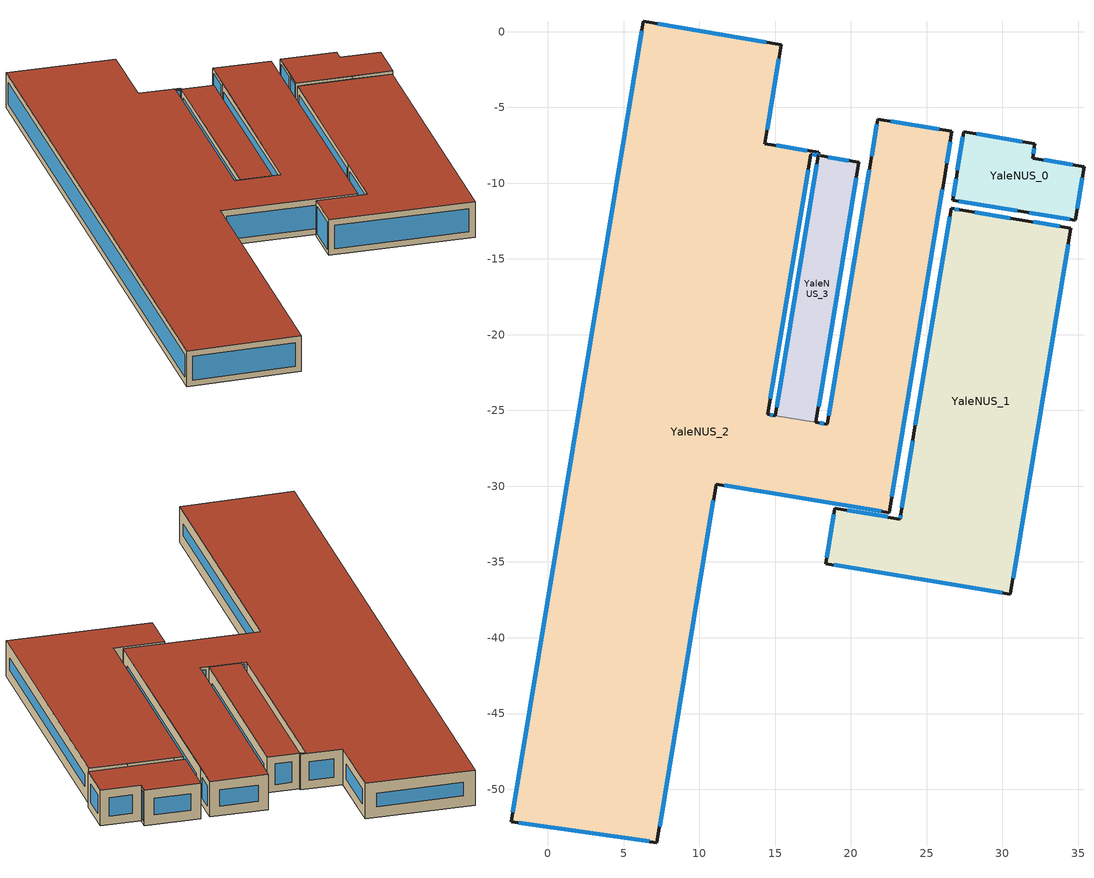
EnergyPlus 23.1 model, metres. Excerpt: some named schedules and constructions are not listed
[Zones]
YaleNUS_0
 floor outside (90.1-2019 Nonresidential CZ 0 Exterior Floor (Mass)): 26.71,-11.11 27.45,-6.61 32.15,-7.39 31.99,-8.34 35.39,-8.9 34.8,-12.45 z3.56
 wall outside (90.1-2019 Nonresidential CZ 0 Exterior Wall (Mass)): 31.4,-11.89 34.8,-12.45 35.39,-8.9 31.99,-8.34 32.15,-7.39 27.45,-6.61 26.98,-9.47 26.71,-11.11 31.4,-11.89 z3.56:6.76
 window (90.1-2019 Nonresidential CZ 0 Glazing (Operable)): 31.77,-11.95 34.43,-12.39 z3.94:6.39; 34.93,-11.69 35.26,-9.66 z4.33:6; 34.65,-8.78 32.73,-8.46 z4.31:6.01; 32.04,-8.04 32.1,-7.69 z3.87:6.46; 31.31,-7.25 28.29,-6.75 z4.41:5.91; 27.4,-6.95 27.04,-9.14 z3.91:6.42; 26.94,-9.71 26.75,-10.87 z3.81:6.52; 27.13,-11.18 30.98,-11.82 z3.99:6.33
 roof outside (90.1-2019 Nonresidential CZ 0 Exterior Roof (Mass)): 34.8,-12.45 35.39,-8.9 31.99,-8.34 32.15,-7.39 27.45,-6.61 26.71,-11.11 z6.76
YaleNUS_1
 floor outside (90.1-2019 Nonresidential CZ 0 Exterior Floor (Mass)): 34.51,-12.97 30.53,-37.12 18.33,-35.11 18.94,-31.46 23.24,-32.16 26.62,-11.67 z3.56
 wall outside (90.1-2019 Nonresidential CZ 0 Exterior Wall (Mass)): 34.51,-12.97 31.31,-12.44 27.38,-11.79 26.62,-11.67 24.16,-26.54 23.29,-31.87 23.24,-32.16 18.94,-31.46 18.33,-35.11 30.53,-37.12 34.51,-12.97 z3.56:6.76
 window (90.1-2019 Nonresidential CZ 0 Glazing (Operable)): 33.79,-12.85 32.03,-12.56 z4.29:6.03; 30.53,-12.31 28.17,-11.92 z4.36:5.96; 27.14,-11.75 26.86,-11.71 z3.81:6.51; 26.53,-12.22 24.26,-25.99 z4.13:6.2; 24.09,-26.98 23.36,-31.43 z4.01:6.31; 23.28,-31.92 23.25,-32.11 z3.62:6.7; 22.42,-32.03 19.75,-31.59 z4.39:5.93; 18.87,-31.84 18.4,-34.73 z3.95:6.37; 18.87,-35.2 29.99,-37.03 z4.11:6.21; 30.7,-36.06 34.34,-14.03 z4.64:5.69
 roof outside (90.1-2019 Nonresidential CZ 0 Exterior Roof (Mass)): 34.51,-12.97 26.62,-11.67 23.24,-32.16 18.94,-31.46 18.33,-35.11 30.53,-37.12 z6.76
YaleNUS_2
 floor outside (90.1-2019 Nonresidential CZ 0 Exterior Floor (Mass)): 6.29,0.68 15.4,-0.88 14.33,-7.39 17.88,-7.97 17.85,-8.17 17.36,-8.09 14.52,-25.25 18.46,-25.9 21.78,-5.78 26.67,-6.59 22.52,-31.74 11.11,-29.86 7.2,-53.52 -2.43,-52.14 z3.56
 wall outside (90.1-2019 Nonresidential CZ 0 Exterior Wall (Mass)): 15.02,-25.34 14.52,-25.25 17.36,-8.09 17.85,-8.17 17.88,-7.97 14.33,-7.39 15.4,-0.88 6.29,0.68 -2.43,-52.14 7.2,-53.52 11.11,-29.86 22.52,-31.74 26.22,-9.35 26.67,-6.59 21.78,-5.78 21.32,-8.54 18.46,-25.9 17.69,-25.78 z3.56:6.76
 wall to YaleNUS_3 (Interior Partition (Mass)): 17.69,-25.78 15.02,-25.34 z3.56:6.76
 window (90.1-2019 Nonresidential CZ 0 Glazing (Operable)): 14.43,-0.71 7.26,0.51 z4.55:5.77; 14.48,-6.47 15.25,-1.79 z4.49:5.83; 17.13,-7.85 15.08,-7.51 z4.33:6; 17.86,-8.1 17.87,-8.04 z3.63:6.69; 17.45,-8.1 17.76,-8.16 z3.65:6.67; 14.7,-24.22 17.18,-9.13 z4.62:5.71; 18.21,-25.86 17.94,-25.82 z3.81:6.51; 14.85,-25.31 14.69,-25.28 z3.73:6.59; 21.23,-9.11 18.55,-25.34 z4.14:6.19; 21.72,-6.11 21.38,-8.21 z3.9:6.42; 25.82,-6.45 22.63,-5.92 z4.43:5.9; 26.33,-8.68 26.57,-7.25 z4.24:6.09; 22.7,-30.69 26.04,-10.4 / 7.38,-52.46 10.93,-30.92 z4.63:5.69; 11.64,-29.95 21.99,-31.66 z4.1:6.22; -1.91,-52.21 6.69,-53.44 z4.09:6.24; 6.18,0.07 -2.33,-51.53 z4.18:6.14
 roof outside (90.1-2019 Nonresidential CZ 0 Exterior Roof (Mass)): -2.43,-52.14 7.2,-53.52 11.11,-29.86 22.52,-31.74 26.67,-6.59 21.78,-5.78 18.46,-25.9 14.52,-25.25 17.36,-8.09 17.85,-8.17 17.88,-7.97 14.33,-7.39 15.4,-0.88 6.29,0.68 z6.76
YaleNUS_3
 floor outside (90.1-2019 Nonresidential CZ 0 Exterior Floor (Mass)): 20.53,-8.61 17.69,-25.78 15.02,-25.34 17.85,-8.17 z3.56
 wall outside (90.1-2019 Nonresidential CZ 0 Exterior Wall (Mass)): 17.69,-25.78 20.53,-8.61 17.85,-8.17 15.02,-25.34 z3.56:6.76
 window (90.1-2019 Nonresidential CZ 0 Glazing (Operable)): 17.87,-24.74 20.35,-9.65 z4.62:5.71; 19.87,-8.5 18.5,-8.28 z4.22:6.1; 17.76,-8.74 15.11,-24.77 z4.13:6.19
 roof outside (90.1-2019 Nonresidential CZ 0 Exterior Roof (Mass)): 17.69,-25.78 20.53,-8.61 17.85,-8.17 15.02,-25.34 z6.76
[Schedule:Week:Daily]
CoolAvail_YaleNUS_0_4: ed484577-60ba-46b2-a64a-4a21ee85d49e, 564b620f-3d0b-4041-8173-3d70fd7768a8, dc451d28-6106-420c-834f-7499ca3c9e14, f75a169c-980d-4df7-b97e-f98d9ad47b1d, 73716d5d-31ee-4203-82f3-5ec9d636432a, 5a8d40c1-0fcd-4672-a131-93312a5af16a, 564b620f-3d0b-4041-8173-3d70fd7768a8, ed484577-60ba-46b2-a64a-4a21ee85d49e, ed484577-60ba-46b2-a64a-4a21ee85d49e, ed484577-60ba-46b2-a64a-4a21ee85d49e, ed484577-60ba-46b2-a64a-4a21ee85d49e, ed484577-60ba-46b2-a64a-4a21ee85d49e
CoolAvail_YaleNUS_0_5: 3ef0584d-6226-4559-a413-74942ec30ad4, c75565af-9748-4d71-9964-484d9ad207fe, e542952f-8947-4bd7-a00a-855c2aab377d, 78aca04a-2436-4487-b156-3240b72c8027, 3b93f2df-e590-4764-8495-298ce8e5f3e7, 249c3fde-c9a8-4641-835b-bb4bf8cca2d6, d92f9f53-ffb7-4f09-a601-0700bccbb405, 3ef0584d-6226-4559-a413-74942ec30ad4, 3ef0584d-6226-4559-a413-74942ec30ad4, 3ef0584d-6226-4559-a413-74942ec30ad4, 3ef0584d-6226-4559-a413-74942ec30ad4, 3ef0584d-6226-4559-a413-74942ec30ad4
CoolAvail_YaleNUS_0_6: 4eebdfa2-e00a-4c39-adf8-21af30ab000f, dd038d13-3496-48d0-98cf-826b3bca5217, d94435da-0a3e-4398-9ecd-ac4078a3ce31, d52f8613-97b8-4782-a0a6-c7ec01c6ece0, 53cf8608-0aa0-4cff-a426-7e1b71cd727a, 762d495c-1a46-4493-a79e-93eb3f12237e, 24d6807f-c96c-41ab-b877-d652305d8850, 4eebdfa2-e00a-4c39-adf8-21af30ab000f, 4eebdfa2-e00a-4c39-adf8-21af30ab000f, 4eebdfa2-e00a-4c39-adf8-21af30ab000f, 4eebdfa2-e00a-4c39-adf8-21af30ab000f, 4eebdfa2-e00a-4c39-adf8-21af30ab000f
CoolAvail_YaleNUS_0_7: d62aed8f-d53f-4f59-82a0-49e91c54639b, 2d01874c-3528-42f9-9853-ee36194f7e90, ae9789bf-6eb3-4028-931b-eb7560d6c7f6, 733bd070-5fb2-469b-86b9-48a5df4940e2, e87412e0-2fa0-4dc2-bb88-b0fb241475a6, 3821be87-efcc-4da9-900e-44832497d277, a98410d2-08b7-4bc4-8203-199328b5635a, d62aed8f-d53f-4f59-82a0-49e91c54639b, d62aed8f-d53f-4f59-82a0-49e91c54639b, d62aed8f-d53f-4f59-82a0-49e91c54639b, d62aed8f-d53f-4f59-82a0-49e91c54639b, d62aed8f-d53f-4f59-82a0-49e91c54639b
CoolAvail_YaleNUS_0_8: 90de3f1f-0860-4711-9521-af81f8322a08, 59b6d829-686b-4952-a671-10843ba8d85a, 92cbba76-664f-4ea2-bf3b-321c3d46beff, 4067882c-1fb7-43e7-9f81-71172e07334c, 684432e2-759a-4fc9-b1c4-1ff0424e06f4, 9c52bfd1-953a-455f-9712-5b4649542e51, a211d4e4-afda-4381-be15-d2d58f4c3abe, 90de3f1f-0860-4711-9521-af81f8322a08, 90de3f1f-0860-4711-9521-af81f8322a08, 90de3f1f-0860-4711-9521-af81f8322a08, 90de3f1f-0860-4711-9521-af81f8322a08, 90de3f1f-0860-4711-9521-af81f8322a08
CoolAvail_YaleNUS_0_9: d9bd5ec5-4086-471c-9ab8-e36dbfa69553, 3d421f97-5f1e-4dec-9b09-00a56c836151, a211d4e4-afda-4381-be15-d2d58f4c3abe, 428e9157-a411-4b3c-8ec9-a5e8f93997a4, 32239071-a7f5-40e3-be48-2bef75f8040e, 1716099c-1249-49c0-a36a-19250af2f600, c3aa5b14-67dc-4cc8-9c15-438d4a7cec77, d9bd5ec5-4086-471c-9ab8-e36dbfa69553, d9bd5ec5-4086-471c-9ab8-e36dbfa69553, d9bd5ec5-4086-471c-9ab8-e36dbfa69553, d9bd5ec5-4086-471c-9ab8-e36dbfa69553, d9bd5ec5-4086-471c-9ab8-e36dbfa69553
CoolAvail_YaleNUS_0_10: cae05f3e-e574-4095-93af-e30c71a91753, a211d4e4-afda-4381-be15-d2d58f4c3abe, 276f7895-e671-4d47-98ce-b68643a3e9ec, ce468163-5b43-46ad-8cb0-c41407cc9c4c, 9179ac08-37e5-4901-949a-e894ee773e42, 9f4ac2e7-7d77-4f56-b65d-aa83180a7ef8, 87236625-d628-4441-ad54-9e3a2e23b528, cae05f3e-e574-4095-93af-e30c71a91753, cae05f3e-e574-4095-93af-e30c71a91753, cae05f3e-e574-4095-93af-e30c71a91753, cae05f3e-e574-4095-93af-e30c71a91753, cae05f3e-e574-4095-93af-e30c71a91753
CoolAvail_YaleNUS_0_11: a211d4e4-afda-4381-be15-d2d58f4c3abe, 80175f32-0aba-47e6-9775-0325f929ec0f, 2a86ed30-35b9-4706-b354-5d63ef45fbc5, a569fa81-5364-4500-a3b7-5ef821f65feb, 9550e05f-17ab-4291-b90d-6d67e569a8ec, af4d5c00-cf92-4d34-939d-1100a66c84a2, b30bcb3b-72e2-43c6-b2dd-dabb1b6becb2, a211d4e4-afda-4381-be15-d2d58f4c3abe, a211d4e4-afda-4381-be15-d2d58f4c3abe, a211d4e4-afda-4381-be15-d2d58f4c3abe, a211d4e4-afda-4381-be15-d2d58f4c3abe, a211d4e4-afda-4381-be15-d2d58f4c3abe
CoolAvail_YaleNUS_0_12: 0be3f172-f66b-40c4-a2cf-43689677af29, 033891b6-a261-4653-ac37-09ffce4dec99, 6f6c2496-aa75-422e-b43b-2f0168f982f9, 4f6e1fc2-2eb0-45a8-9a52-be204826df8a, 34ab8f32-5c36-4d44-9b33-c79243850f1b, b5865dc6-56ee-49eb-9306-7f55832e0289, 5e921f7a-72c5-4a1f-ba92-7e397c34676a, 0be3f172-f66b-40c4-a2cf-43689677af29, 0be3f172-f66b-40c4-a2cf-43689677af29, 0be3f172-f66b-40c4-a2cf-43689677af29, 0be3f172-f66b-40c4-a2cf-43689677af29, 0be3f172-f66b-40c4-a2cf-43689677af29
CoolAvail_YaleNUS_0_13: 05e27f71-fc54-49de-bcfe-469bb215c397, e0f7368e-e973-4729-bc5d-67b95f0c68fb, 822d24b1-13c7-4ef1-9f03-0a90320b0e33, fdf7f4b3-a591-4021-8629-a0eb6e546c93, 56e1e92e-dda6-4aeb-b2c7-ab120a11a374, 0300e644-aeed-4b72-b3bd-6f8ac87fa006, 734594e7-1586-41b2-ac08-863607d5aa85, 05e27f71-fc54-49de-bcfe-469bb215c397, 05e27f71-fc54-49de-bcfe-469bb215c397, 05e27f71-fc54-49de-bcfe-469bb215c397, 05e27f71-fc54-49de-bcfe-469bb215c397, 05e27f71-fc54-49de-bcfe-469bb215c397
CoolAvail_YaleNUS_0_14: a9feaca4-285b-4b6d-9d85-33a008334473, d5852332-cce6-4419-adb2-1021054a5d57, 0431e5fa-43e5-449e-8bf9-8411685bc507, 3729e7ef-2db9-49c0-b0b6-3058843eca4e, de3b197c-d296-4a8d-ad7c-4f9c64303adb, 859b8936-150f-4ee0-a592-1f07bee94c1f, 836e0a9a-4ba4-45f0-968b-9097a3f621d7, a9feaca4-285b-4b6d-9d85-33a008334473, a9feaca4-285b-4b6d-9d85-33a008334473, a9feaca4-285b-4b6d-9d85-33a008334473, a9feaca4-285b-4b6d-9d85-33a008334473, a9feaca4-285b-4b6d-9d85-33a008334473
CoolAvail_YaleNUS_0_15: ed2222cb-73da-4880-9bea-837067e78a6a, 1dcde231-5db8-48bf-82a1-d9bc7f068648, 16a02426-1f98-41b4-b02a-13602b079ab4, 8f2ba240-2643-4f02-92e5-a88d492f1986, e3812611-face-4a29-a871-2e10ccaca919, 080a1933-b242-4d87-aefe-0e88316e0cb9, 2f3941ac-c309-4a89-8595-3af1aa1cdc81, ed2222cb-73da-4880-9bea-837067e78a6a, ed2222cb-73da-4880-9bea-837067e78a6a, ed2222cb-73da-4880-9bea-837067e78a6a, ed2222cb-73da-4880-9bea-837067e78a6a, ed2222cb-73da-4880-9bea-837067e78a6a
CoolAvail_YaleNUS_0_16: 3a6def76-8a66-45b0-8dce-7e56cce80d2a, d54cf6f5-9a9b-4130-8cc2-4bcc75a75a1f, 8ce46f76-1948-4d28-b110-98f885106756, 8d2f5cbd-96ce-4585-bc4e-e03f2db3e35d, 2d245cda-8eda-4191-8ab2-19380e217a8f, 2f44080a-80c0-4761-9eda-98d476cd33a2, e8651b1f-257a-4416-9f79-c797eeacee83, 3a6def76-8a66-45b0-8dce-7e56cce80d2a, 3a6def76-8a66-45b0-8dce-7e56cce80d2a, 3a6def76-8a66-45b0-8dce-7e56cce80d2a, 3a6def76-8a66-45b0-8dce-7e56cce80d2a, 3a6def76-8a66-45b0-8dce-7e56cce80d2a
CoolAvail_YaleNUS_0_17: 8ad41b29-c3f9-4341-8d61-3683f4d65db2, 8b7320c2-9940-4d44-8413-e62e81c84225, a1a47f84-d9ae-47c9-bb14-7fa89e1fc534, ef5aa3e8-1b51-44ca-9be3-820320aaf05e, bfa50979-d428-4c8c-9b6e-ba7763c2d33e, bae1be0b-7fce-45f8-9ef8-c53aa17aaad7, 5821d57e-0b1f-4cf2-b998-c5d0c8186833, 8ad41b29-c3f9-4341-8d61-3683f4d65db2, 8ad41b29-c3f9-4341-8d61-3683f4d65db2, 8ad41b29-c3f9-4341-8d61-3683f4d65db2, 8ad41b29-c3f9-4341-8d61-3683f4d65db2, 8ad41b29-c3f9-4341-8d61-3683f4d65db2
CoolAvail_YaleNUS_0_18: e6d25679-9522-40cb-854d-62088c3b3fb1, 6e122278-436a-4d4d-83de-5f7a8af53cdf, 5538091d-0838-40da-82de-ed6e97d1779b, e6d25679-9522-40cb-854d-62088c3b3fb1, c683ff35-b6fb-4bdb-8f73-150f3ce6e9ba, 3fd783b0-c06d-4f36-88e4-c71bd8e90a7f, 3b8a3a22-8771-44f0-b895-fb4ba6e98b98, e6d25679-9522-40cb-854d-62088c3b3fb1, e6d25679-9522-40cb-854d-62088c3b3fb1, e6d25679-9522-40cb-854d-62088c3b3fb1, e6d25679-9522-40cb-854d-62088c3b3fb1, e6d25679-9522-40cb-854d-62088c3b3fb1
CoolAvail_YaleNUS_0_19: afff5a7f-ae68-4a0a-ad67-b8b8f71cd07b, 331e2b34-e9cf-4e43-8109-21fd5a81e444, 7d09eac0-5c95-4d66-96ca-bf0c89eed2b2, b85feb2e-7041-427a-b53c-43604f25e6cc, ea575e0c-227e-48d0-8cd9-1739b37364b1, a4a48551-9479-47ba-be10-597ec0d1e72e, 7e910388-e5f8-4a31-80d5-640b07e362a9, afff5a7f-ae68-4a0a-ad67-b8b8f71cd07b, afff5a7f-ae68-4a0a-ad67-b8b8f71cd07b, afff5a7f-ae68-4a0a-ad67-b8b8f71cd07b, afff5a7f-ae68-4a0a-ad67-b8b8f71cd07b, afff5a7f-ae68-4a0a-ad67-b8b8f71cd07b
CoolAvail_YaleNUS_0_20: e6e52d02-e4cb-4aa4-bcf8-8e5ac6a3ecd0, 303d1bc3-1cfc-474e-b32d-e35e70d0d29d, afff5a7f-ae68-4a0a-ad67-b8b8f71cd07b, d622848b-29a9-49cf-85d3-0adec3220513, 48b436f7-d161-45c5-adfb-f3e7e081d6aa, 62297cd7-e1cc-44b0-813f-7533bc1d4b3c, 729846ed-db08-4ff4-b4d9-46baffffea01, e6e52d02-e4cb-4aa4-bcf8-8e5ac6a3ecd0, e6e52d02-e4cb-4aa4-bcf8-8e5ac6a3ecd0, e6e52d02-e4cb-4aa4-bcf8-8e5ac6a3ecd0, e6e52d02-e4cb-4aa4-bcf8-8e5ac6a3ecd0, e6e52d02-e4cb-4aa4-bcf8-8e5ac6a3ecd0
CoolAvail_YaleNUS_0_21: befbfd90-4ae4-406d-9346-c662134baaeb, c75565af-9748-4d71-9964-484d9ad207fe, c5a12b7c-a7fd-448d-98e9-0f4d9a07cda5, a4fbad96-0668-4129-b6aa-7850e55a8dbf, 26f63050-17fc-428d-9ddd-82c67e870d57, cb4a0de3-9563-42a7-aad6-cbcfd3190898, 9c5f0584-03bb-4480-9d1f-0cbab0e50e88, befbfd90-4ae4-406d-9346-c662134baaeb, befbfd90-4ae4-406d-9346-c662134baaeb, befbfd90-4ae4-406d-9346-c662134baaeb, befbfd90-4ae4-406d-9346-c662134baaeb, befbfd90-4ae4-406d-9346-c662134baaeb
CoolAvail_YaleNUS_0_22: e0fbf431-7a2f-455f-ac5f-7dbd88ab3d0e, fec6d896-79c8-46e8-86cd-2e2fa815bf0d, 3fc2f71b-8e6c-4841-917e-18b080458b75, 0469279c-dbce-4864-9b3a-00d087bf2fee, 21e3b904-642a-44e6-bdb5-cdd3876f1f3b, 0a822846-b3e7-4441-87cf-52edfd8fc42f, 63e4d3e3-b302-48ed-94ef-238f69a16cf3, e0fbf431-7a2f-455f-ac5f-7dbd88ab3d0e, e0fbf431-7a2f-455f-ac5f-7dbd88ab3d0e, e0fbf431-7a2f-455f-ac5f-7dbd88ab3d0e, e0fbf431-7a2f-455f-ac5f-7dbd88ab3d0e, e0fbf431-7a2f-455f-ac5f-7dbd88ab3d0e
CoolAvail_YaleNUS_0_23: 174926e5-5781-472a-94f0-2214492ff74b, 7a2eb418-1859-46d6-b116-7127b627d7c3, a502067f-d95b-47b9-96e0-1677df64ac0e, 7aaa1195-ee5b-4fb6-a46d-e13c8c776157, 6ed98658-3c15-414a-9750-0da962e308ac, d8025462-a376-47df-9b84-e93babbb2a5c, 28234872-262d-4ba1-a7f4-8a284404a870, 174926e5-5781-472a-94f0-2214492ff74b, 174926e5-5781-472a-94f0-2214492ff74b, 174926e5-5781-472a-94f0-2214492ff74b, 174926e5-5781-472a-94f0-2214492ff74b, 174926e5-5781-472a-94f0-2214492ff74b
CoolAvail_YaleNUS_0_24: c0de0f8d-2bc8-4b26-862e-4896eda1a2f4, 6b436f2c-669a-48d6-9e56-98554723787a, 58b49d33-2e01-4017-9f93-c9fbe7851988, 7e50cbc7-a180-4795-8ae3-7f304ace3e41, 967f69a6-1454-41ec-bb6d-d55f06559a99, a3969431-6901-4283-be30-4ed5a7429b52, 7e3915f7-e00d-411b-86d2-89a9ed1e86b1, c0de0f8d-2bc8-4b26-862e-4896eda1a2f4, c0de0f8d-2bc8-4b26-862e-4896eda1a2f4, c0de0f8d-2bc8-4b26-862e-4896eda1a2f4, c0de0f8d-2bc8-4b26-862e-4896eda1a2f4, c0de0f8d-2bc8-4b26-862e-4896eda1a2f4
CoolAvail_YaleNUS_0_25: 5c567bbb-a5db-4335-af3b-132f07079a6d, 6c202315-ad70-4756-804d-e59d73a78eb6, 59593189-7892-4f0c-bf94-e0ab22a5b90d, 1df1dbe4-7c06-4d7d-bf9f-138c9715a51c, f2c93cda-cad8-4240-83ff-ed9b5f6d009e, 2c53d83e-a775-4d98-8aad-67501123a19e, 31e9d12d-5c0b-4a7d-a2ce-f853a63fbfca, 5c567bbb-a5db-4335-af3b-132f07079a6d, 5c567bbb-a5db-4335-af3b-132f07079a6d, 5c567bbb-a5db-4335-af3b-132f07079a6d, 5c567bbb-a5db-4335-af3b-132f07079a6d, 5c567bbb-a5db-4335-af3b-132f07079a6d
CoolAvail_YaleNUS_0_26: 2950f3f7-cb61-465c-9615-ed559aefba1e, 5fde405d-3713-430a-a730-ca14c8b624e5, 33b81e40-f530-4a48-9ac6-852268289c8c, 63461daa-d171-4afc-b4e9-e492ffe5cfac, 56c50612-95ad-4e7f-9919-760e433b0a9e, 0a30da5f-03ce-426e-ad18-e2eac203dc10, 6da8de02-7ec6-4591-b795-1e6e3ed227c0, 2950f3f7-cb61-465c-9615-ed559aefba1e, 2950f3f7-cb61-465c-9615-ed559aefba1e, 2950f3f7-cb61-465c-9615-ed559aefba1e, 2950f3f7-cb61-465c-9615-ed559aefba1e, 2950f3f7-cb61-465c-9615-ed559aefba1e
CoolAvail_YaleNUS_0_27: 28d8cc9b-8dd2-40ed-83b2-29fb996036be, eac1f985-33a3-43e4-8527-b09f1a9fcc77, 231e4cd7-2622-4774-9c3a-e6bd1b116c0c, eefc79b3-31a0-44a2-85f0-25227da01e73, 5ec062bc-b938-45fa-a270-a5dc545d0d12, 89eacfb4-de96-460f-b0b1-f865322542eb, 28ede133-6ffb-4c9f-900f-018021b3b09a, 28d8cc9b-8dd2-40ed-83b2-29fb996036be, 28d8cc9b-8dd2-40ed-83b2-29fb996036be, 28d8cc9b-8dd2-40ed-83b2-29fb996036be, 28d8cc9b-8dd2-40ed-83b2-29fb996036be, 28d8cc9b-8dd2-40ed-83b2-29fb996036be
CoolAvail_YaleNUS_0_28: 7612e0df-b901-4fef-bfca-d2e72203c9d0, e98e13f8-0c60-46dd-a309-6f61e96f992d, 8832c46e-e9b6-4c80-8125-03cb40ebd0ac, 88655724-935c-4d61-867f-1929d9dcacbc, ef5aa3e8-1b51-44ca-9be3-820320aaf05e, e4387e16-5bc4-4784-ba6a-92ea42a7b6fe, befbfd90-4ae4-406d-9346-c662134baaeb, 7612e0df-b901-4fef-bfca-d2e72203c9d0, 7612e0df-b901-4fef-bfca-d2e72203c9d0, 7612e0df-b901-4fef-bfca-d2e72203c9d0, 7612e0df-b901-4fef-bfca-d2e72203c9d0, 7612e0df-b901-4fef-bfca-d2e72203c9d0
CoolAvail_YaleNUS_0_29: 16bdced5-4d4e-4707-9cfe-1b7a160935b0, 24a654dd-b7ad-4f51-abcd-fa0c4ef63b8d, f4623d35-ef55-488d-a6a5-72f8fea432ef, 0d203af5-cfa6-4cca-a50c-cb8ff1b5c7fb, ef5aa3e8-1b51-44ca-9be3-820320aaf05e, ef5aa3e8-1b51-44ca-9be3-820320aaf05e, e6b5367b-e157-4922-a586-128418b35438, 16bdced5-4d4e-4707-9cfe-1b7a160935b0, 16bdced5-4d4e-4707-9cfe-1b7a160935b0, 16bdced5-4d4e-4707-9cfe-1b7a160935b0, 16bdced5-4d4e-4707-9cfe-1b7a160935b0, 16bdced5-4d4e-4707-9cfe-1b7a160935b0
CoolAvail_YaleNUS_0_30: d83b5a62-7960-4afc-946b-3ee4559e4763, a211d4e4-afda-4381-be15-d2d58f4c3abe, b36f2924-b2af-41aa-b1f2-3ab23267ef47, 2af75265-55f2-43dd-9f1d-468073d676a9, 478eae10-7f27-4e76-a3c6-07fddfe88ec1, a10c4b06-2e4d-44f5-834e-52544ec77e44, aff11d7b-aaa9-4321-bd48-6b0f508c21a0, d83b5a62-7960-4afc-946b-3ee4559e4763, d83b5a62-7960-4afc-946b-3ee4559e4763, d83b5a62-7960-4afc-946b-3ee4559e4763, d83b5a62-7960-4afc-946b-3ee4559e4763, d83b5a62-7960-4afc-946b-3ee4559e4763
CoolAvail_YaleNUS_0_31: ed7b9fb8-92bb-4150-9449-201e1bf09436, d622848b-29a9-49cf-85d3-0adec3220513, f4623d35-ef55-488d-a6a5-72f8fea432ef, 0daa0681-1413-4685-ba6c-3977be570f9e, 9bdcf49c-3196-4f12-a8b4-c0dd5ff4f99a, c2808f83-456c-477f-bfec-471b444f5b7f, 113c2336-37ef-4be7-90bf-5ef98ab506f1, ed7b9fb8-92bb-4150-9449-201e1bf09436, ed7b9fb8-92bb-4150-9449-201e1bf09436, ed7b9fb8-92bb-4150-9449-201e1bf09436, ed7b9fb8-92bb-4150-9449-201e1bf09436, ed7b9fb8-92bb-4150-9449-201e1bf09436
CoolAvail_YaleNUS_0_32: 46a525f0-ba24-47b9-a410-74c9f8c45c98, 1c7fd834-3d00-41dd-b0d4-63acf9f06a71, 7a70b66e-4e4f-4f0d-a4a8-8af6395e2b09, de266239-5b73-4207-ae4c-265946b61a45, 40c649d0-63b6-43fc-bf7a-367ffe0fa653, 792f87de-b473-44f4-90d5-455dd212b96e, 8c0b7c00-d516-4389-b7e3-e298528e54e0, 46a525f0-ba24-47b9-a410-74c9f8c45c98, 46a525f0-ba24-47b9-a410-74c9f8c45c98, 46a525f0-ba24-47b9-a410-74c9f8c45c98, 46a525f0-ba24-47b9-a410-74c9f8c45c98, 46a525f0-ba24-47b9-a410-74c9f8c45c98
CoolAvail_YaleNUS_0_33: d0a7c216-0556-4e8c-a8ea-642f0a028a62, 11462b80-1e0c-41e2-981b-58db8c7f8914, 80508787-f103-45c3-906c-0c8255f96f3e, 2c3917fd-288c-44a6-a894-e2314925a89f, fa73e4b7-9d97-4fc1-a619-8b9e1023aab6, c5a12b7c-a7fd-448d-98e9-0f4d9a07cda5, e01b63ef-8fba-4165-8a8a-1421ed4f7069, d0a7c216-0556-4e8c-a8ea-642f0a028a62, d0a7c216-0556-4e8c-a8ea-642f0a028a62, d0a7c216-0556-4e8c-a8ea-642f0a028a62, d0a7c216-0556-4e8c-a8ea-642f0a028a62, d0a7c216-0556-4e8c-a8ea-642f0a028a62
CoolAvail_YaleNUS_0_34: eca281ac-36e0-4954-87e7-9e4790b0f90c, 73734d65-f969-478a-8224-6b7c5850c7fc, aebed2a2-6f69-4aff-86f1-9be11f264b6e, 983a1a7e-514e-4050-ae1b-0bbe88f533a8, da6f274a-443a-4985-a957-8d5100a069ec, b1ac2c8a-9ebd-44a8-b106-aad2af247713, f7403499-4ab3-42bd-9251-de89546207ee, eca281ac-36e0-4954-87e7-9e4790b0f90c, eca281ac-36e0-4954-87e7-9e4790b0f90c, eca281ac-36e0-4954-87e7-9e4790b0f90c, eca281ac-36e0-4954-87e7-9e4790b0f90c, eca281ac-36e0-4954-87e7-9e4790b0f90c
CoolAvail_YaleNUS_0_35: b34159a0-20e7-412b-8e97-80336299ff1c, e1ddcea5-a39f-402f-992e-be42804eeb7c, debc29fc-940f-4809-8175-5ed666eff6ef, 3bdf69ac-dc83-4f2f-82ce-3989f7336c02, 24d6807f-c96c-41ab-b877-d652305d8850, e4df717d-ea65-4ea6-b018-1a94f7506e30, b184e82c-3428-43f1-a7b7-27d209eec2d6, b34159a0-20e7-412b-8e97-80336299ff1c, b34159a0-20e7-412b-8e97-80336299ff1c, b34159a0-20e7-412b-8e97-80336299ff1c, b34159a0-20e7-412b-8e97-80336299ff1c, b34159a0-20e7-412b-8e97-80336299ff1c
CoolAvail_YaleNUS_0_36: 800c757f-f934-47ff-97a5-df83a3fb18d1, e6e52d02-e4cb-4aa4-bcf8-8e5ac6a3ecd0, c6a3b059-4469-41cd-8185-cb7f78b039fe, 249145b9-befc-4349-8672-281c2c38922b, 7938dca7-5273-411c-98d7-1604d0c9ce69, 63530d69-5b03-4bb5-947b-60251f10db31, 59593189-7892-4f0c-bf94-e0ab22a5b90d, 800c757f-f934-47ff-97a5-df83a3fb18d1, 800c757f-f934-47ff-97a5-df83a3fb18d1, 800c757f-f934-47ff-97a5-df83a3fb18d1, 800c757f-f934-47ff-97a5-df83a3fb18d1, 800c757f-f934-47ff-97a5-df83a3fb18d1
CoolAvail_YaleNUS_0_37: ef5aa3e8-1b51-44ca-9be3-820320aaf05e, c6fc4949-7571-4e3f-af11-8c063f0fe743, 591c3f89-d621-46c3-96aa-e3d72d7980e9, a6ce2a4d-ce7e-4662-ae3e-390e5d417b10, 552276a7-ff3b-4527-8856-b5a0e5841656, 2dddd8bd-eaee-474d-917c-63a71b6d1381, 93c751f1-7245-4cbd-9e84-340b62d45dcc, ef5aa3e8-1b51-44ca-9be3-820320aaf05e, ef5aa3e8-1b51-44ca-9be3-820320aaf05e, ef5aa3e8-1b51-44ca-9be3-820320aaf05e, ef5aa3e8-1b51-44ca-9be3-820320aaf05e, ef5aa3e8-1b51-44ca-9be3-820320aaf05e
CoolAvail_YaleNUS_0_38: 0c6935b3-c666-49b2-a2d1-968377e17fee, 4fb44f62-bfff-482d-b97b-825f4519d5cf, 800c757f-f934-47ff-97a5-df83a3fb18d1, c104902e-6365-4fe9-97a5-fed60b51b30a, 2b284941-4e56-45d9-b520-f09c5ebd6c7d, c683417e-0c0b-4838-9e02-ba490dc6859a, 8fa4bf15-dd88-4921-9798-ea1e4534169d, 0c6935b3-c666-49b2-a2d1-968377e17fee, 0c6935b3-c666-49b2-a2d1-968377e17fee, 0c6935b3-c666-49b2-a2d1-968377e17fee, 0c6935b3-c666-49b2-a2d1-968377e17fee, 0c6935b3-c666-49b2-a2d1-968377e17fee
CoolAvail_YaleNUS_0_39: 14282a7f-5107-4b65-a2ee-13ef7b1e3460, 420db4c8-5972-4c04-8ad3-156d927b7394, 249eb43e-83c5-4095-a6d1-b9071cb88f3c, db6f31bb-b976-487c-a548-5f4b69874b5a, ec4ae6b3-9b98-4d05-97a8-521d60817c63, cdee9c75-4b9c-4d91-8aa3-41d9ac8becee, ef5aa3e8-1b51-44ca-9be3-820320aaf05e, 14282a7f-5107-4b65-a2ee-13ef7b1e3460, 14282a7f-5107-4b65-a2ee-13ef7b1e3460, 14282a7f-5107-4b65-a2ee-13ef7b1e3460, 14282a7f-5107-4b65-a2ee-13ef7b1e3460, 14282a7f-5107-4b65-a2ee-13ef7b1e3460
CoolAvail_YaleNUS_0_40: 0d203af5-cfa6-4cca-a50c-cb8ff1b5c7fb, 1a141f3c-4d5a-4ffb-8d56-10b50bdf3519, 04f71ee0-8ee2-4ae4-90a0-634935385b66, ec70323a-373b-482d-9f6c-600a5a0cfae3, cf6dbd69-c765-4f27-89d9-ead453089c93, 9a876e78-0f50-4aef-af35-53b9293e7949, 8607cf71-f8e6-4b87-b8fd-abaa93082c85, 0d203af5-cfa6-4cca-a50c-cb8ff1b5c7fb, 0d203af5-cfa6-4cca-a50c-cb8ff1b5c7fb, 0d203af5-cfa6-4cca-a50c-cb8ff1b5c7fb, 0d203af5-cfa6-4cca-a50c-cb8ff1b5c7fb, 0d203af5-cfa6-4cca-a50c-cb8ff1b5c7fb
CoolAvail_YaleNUS_0_41: 203cc166-206b-4431-9bb1-398be0e2be82, 9f821fa0-e530-417e-843d-03ecb225aca3, 1aecaead-6217-4faf-b14d-6c1b1e51f49d, 64b19089-d2f8-4256-a4d1-08200e50ba06, 98803155-b623-4059-9d41-38183b2af64e, 8bca40e0-9bac-4836-a9d5-efbaf7ae0b08, 471af692-4bf8-4057-a8fc-f246536f951e, 203cc166-206b-4431-9bb1-398be0e2be82, 203cc166-206b-4431-9bb1-398be0e2be82, 203cc166-206b-4431-9bb1-398be0e2be82, 203cc166-206b-4431-9bb1-398be0e2be82, 203cc166-206b-4431-9bb1-398be0e2be82
CoolAvail_YaleNUS_0_42: 0b56d625-51cf-4599-ab51-e5df05361a13, b0b9032e-2c03-48c9-ad8c-791d33d06f59, f3a513cd-b024-49be-8ffe-0ab86e5f38ed, 458ebdf9-c6c0-4874-9772-fed2ecf231b5, a6c2c0f2-3cf4-488c-beac-71bf2e8c9979, f529bfad-09ab-45f6-8655-666a4de07f17, c2335fcf-0714-46ad-9be0-126ea60ff39b, 0b56d625-51cf-4599-ab51-e5df05361a13, 0b56d625-51cf-4599-ab51-e5df05361a13, 0b56d625-51cf-4599-ab51-e5df05361a13, 0b56d625-51cf-4599-ab51-e5df05361a13, 0b56d625-51cf-4599-ab51-e5df05361a13
CoolAvail_YaleNUS_0_43: 24be72f4-19e8-4d86-83b5-7ff4af11483a, 8107e707-f5e0-41de-aacd-10cef33153a1, b1304e63-593b-4302-8ff0-5ec0fc096ac2, 9a15bc3b-bc0b-4260-947d-4f949be54f47, d503f971-b579-4adf-bd85-59a25f8bd610, f01d8b86-7999-41fc-ac3f-841cc5c356a4, c69ea504-073d-4222-8751-9d51203f4dd7, 24be72f4-19e8-4d86-83b5-7ff4af11483a, 24be72f4-19e8-4d86-83b5-7ff4af11483a, 24be72f4-19e8-4d86-83b5-7ff4af11483a, 24be72f4-19e8-4d86-83b5-7ff4af11483a, 24be72f4-19e8-4d86-83b5-7ff4af11483a
CoolAvail_YaleNUS_0_44: 0e461edc-336c-420a-9758-d73b0e7c81f5, 04900828-5c94-4d99-8158-3374162b0f03, f89b3e94-7af5-4ab4-813c-c2bfbbb1a70d, 546059c2-004a-404f-94d6-1875cd69bb6b, 5760c8f4-797f-492a-9d4a-0b84bfc0e177, 90af4585-6e4b-4c22-ac08-d807d2b3a38e, 5236451d-a5a1-475c-8ae3-9b32bf8e5e5f, 0e461edc-336c-420a-9758-d73b0e7c81f5, 0e461edc-336c-420a-9758-d73b0e7c81f5, 0e461edc-336c-420a-9758-d73b0e7c81f5, 0e461edc-336c-420a-9758-d73b0e7c81f5, 0e461edc-336c-420a-9758-d73b0e7c81f5
CoolAvail_YaleNUS_0_45: 5103453c-d2a1-4eb1-aadc-979e63f0b624, a211d4e4-afda-4381-be15-d2d58f4c3abe, 17b2c9a0-d6c5-4fd1-b8a9-d896646d9c78, 080030c0-6fa7-44c7-bbfb-a35fd9a5a9da, 249eb43e-83c5-4095-a6d1-b9071cb88f3c, d2a5df64-9829-4987-b9d2-4aa2bb983714, 5103453c-d2a1-4eb1-aadc-979e63f0b624, 5103453c-d2a1-4eb1-aadc-979e63f0b624, 5103453c-d2a1-4eb1-aadc-979e63f0b624, 5103453c-d2a1-4eb1-aadc-979e63f0b624, 5103453c-d2a1-4eb1-aadc-979e63f0b624, 5103453c-d2a1-4eb1-aadc-979e63f0b624
CoolAvail_YaleNUS_0_46: 92c76a88-6f27-4b21-9d80-349d2006333a, b0b9032e-2c03-48c9-ad8c-791d33d06f59, 04dd5cc6-b70d-40d3-83d5-1fc7cd733432, 829c6e71-8c18-4b54-9f8e-4bd2d79ea8c1, f0adec3f-adfd-422a-b82e-c3d354233a6e, e9514876-de86-45cf-805e-5ebc61922e6b, 1509ea68-bcf0-412d-aca8-2e2527e02519, 92c76a88-6f27-4b21-9d80-349d2006333a, 92c76a88-6f27-4b21-9d80-349d2006333a, 92c76a88-6f27-4b21-9d80-349d2006333a, 92c76a88-6f27-4b21-9d80-349d2006333a, 92c76a88-6f27-4b21-9d80-349d2006333a
CoolAvail_YaleNUS_0_47: ddf5685a-91f4-4886-b27f-14316bb3125f, 01797ca3-8ad6-47f1-af43-96dd94657fed, 748579b5-7f38-4ec9-b5cc-17c57828f854, 547363ce-97c3-478d-82da-0026736d3578, 45064141-8f1b-4917-99e0-7be0ad567c81, 409bb793-e8e2-489e-b979-9cb0e806e8ab, 60618338-9de1-4e05-b0e2-4714c772baaa, ddf5685a-91f4-4886-b27f-14316bb3125f, ddf5685a-91f4-4886-b27f-14316bb3125f, ddf5685a-91f4-4886-b27f-14316bb3125f, ddf5685a-91f4-4886-b27f-14316bb3125f, ddf5685a-91f4-4886-b27f-14316bb3125f
CoolAvail_YaleNUS_0_48: 98528522-7377-4933-95db-21d04ac3df86, a7004361-9acd-48eb-b55e-de68e1f859a7, f2d88833-3a39-4e83-8a38-a8d2329f8918, 2e77ace1-f3d1-4f85-ba84-d23dedb3e7b1, 97b0a2f4-5cea-4a41-8526-389a555ec517, 4823d927-0a6a-4069-b51e-006aa9d9cbde, e779ac0c-156b-46a2-b405-406ac8cbcd6b, 98528522-7377-4933-95db-21d04ac3df86, 98528522-7377-4933-95db-21d04ac3df86, 98528522-7377-4933-95db-21d04ac3df86, 98528522-7377-4933-95db-21d04ac3df86, 98528522-7377-4933-95db-21d04ac3df86
CoolAvail_YaleNUS_0_49: 0dcbb271-10eb-4983-b2f6-dfa9587ed2ea, 89014808-f6e5-4020-a9ca-29aed39d3a7f, 13c1e375-95f7-4ddb-a1a7-77bdbdc085ab, cec4a6d3-1000-44be-9388-1a2b28190b0e, 04afdc30-3dff-4c41-a6b3-32f71fb7bc9b, 83458add-4bbe-4134-a390-fa9c916526bb, 9a885273-8d68-4f95-8ae2-b6da16579437, 0dcbb271-10eb-4983-b2f6-dfa9587ed2ea, 0dcbb271-10eb-4983-b2f6-dfa9587ed2ea, 0dcbb271-10eb-4983-b2f6-dfa9587ed2ea, 0dcbb271-10eb-4983-b2f6-dfa9587ed2ea, 0dcbb271-10eb-4983-b2f6-dfa9587ed2ea
CoolAvail_YaleNUS_0_50: a42d0fc9-78f7-4ec7-934c-832ce27e96f3, 04f71ee0-8ee2-4ae4-90a0-634935385b66, 4e009078-25f1-4f8e-9d83-ad4e8956fb13, 22b7bfb7-1651-4689-8b02-0dc92cc20e51, d88e81ba-1bb4-4267-893e-a829baba90ac, 285ee2a6-e2af-4562-9883-1855562c6b22, 4518bb01-a169-4f70-aa20-633fc4e7f58c, a42d0fc9-78f7-4ec7-934c-832ce27e96f3, a42d0fc9-78f7-4ec7-934c-832ce27e96f3, a42d0fc9-78f7-4ec7-934c-832ce27e96f3, a42d0fc9-78f7-4ec7-934c-832ce27e96f3, a42d0fc9-78f7-4ec7-934c-832ce27e96f3
CoolAvail_YaleNUS_0_51: 12fbde2b-1d43-40b8-9104-63e4a7ebfc5e, e4079622-0a26-4cb7-b341-07c81d0f62ca, 177d44e8-ef33-4dd2-a22c-db9ee179e14a, 563c7589-9f76-4073-8782-357e582b4ccf, 9fa8d062-0ff2-4491-8252-153b10e105b7, d7c29e17-578a-41cb-8823-7e445e680382, c2808f83-456c-477f-bfec-471b444f5b7f, 12fbde2b-1d43-40b8-9104-63e4a7ebfc5e, 12fbde2b-1d43-40b8-9104-63e4a7ebfc5e, 12fbde2b-1d43-40b8-9104-63e4a7ebfc5e, 12fbde2b-1d43-40b8-9104-63e4a7ebfc5e, 12fbde2b-1d43-40b8-9104-63e4a7ebfc5e
CoolAvail_YaleNUS_0_52: 4a5696db-93c2-4e0f-9ff0-c72f1c78f211, 4a5696db-93c2-4e0f-9ff0-c72f1c78f211, 4a5696db-93c2-4e0f-9ff0-c72f1c78f211, 4a5696db-93c2-4e0f-9ff0-c72f1c78f211, 4a5696db-93c2-4e0f-9ff0-c72f1c78f211, 4a5696db-93c2-4e0f-9ff0-c72f1c78f211, 4a5696db-93c2-4e0f-9ff0-c72f1c78f211, 4a5696db-93c2-4e0f-9ff0-c72f1c78f211, 4a5696db-93c2-4e0f-9ff0-c72f1c78f211, 4a5696db-93c2-4e0f-9ff0-c72f1c78f211, 4a5696db-93c2-4e0f-9ff0-c72f1c78f211, 4a5696db-93c2-4e0f-9ff0-c72f1c78f211
NatVentAvail_YaleNUS_0_0: 2622c4c3-cfcf-4efd-9480-9a5dea07cb00, 7742bedb-6394-4893-8285-4e875700dba0, e909fb06-204b-47a7-9c58-e9b509a2520e, 542f4660-d561-4519-94a7-228b8a27b31a, 46060049-796b-476f-9d9c-d09be89d001d, 912ae2fb-0d45-44a3-8c98-372d5fd9284e, 19812c86-cfd4-4870-a69a-105cf9f5ee7d, 2622c4c3-cfcf-4efd-9480-9a5dea07cb00, 2622c4c3-cfcf-4efd-9480-9a5dea07cb00, 2622c4c3-cfcf-4efd-9480-9a5dea07cb00, 2622c4c3-cfcf-4efd-9480-9a5dea07cb00, 2622c4c3-cfcf-4efd-9480-9a5dea07cb00
NatVentAvail_YaleNUS_0_1: c4165dce-6361-4b45-9bc0-93e404be1fd4, db3b345f-befc-4fc2-95a1-aa9c7aaf72e3, 74c85768-59d9-4dd4-b0c1-1334b41bf588, 142ba821-fa94-4b6f-9a91-8aec8738ca9a, 384ed283-e79f-4886-a715-4d281c7bc756, de3d0433-8455-45e7-a8d2-29b6f6cd1c80, cc120ea4-cd6a-4892-9c8d-41da9099b421, c4165dce-6361-4b45-9bc0-93e404be1fd4, c4165dce-6361-4b45-9bc0-93e404be1fd4, c4165dce-6361-4b45-9bc0-93e404be1fd4, c4165dce-6361-4b45-9bc0-93e404be1fd4, c4165dce-6361-4b45-9bc0-93e404be1fd4
NatVentAvail_YaleNUS_0_2: 2643ba56-fdf2-4801-bfce-42dbea61cc90, 8ffb0b2d-441a-4158-b7ac-3ea630ea762f, 384ed283-e79f-4886-a715-4d281c7bc756, 749773e1-12c1-44f4-a748-f39087395c3d, 7742bedb-6394-4893-8285-4e875700dba0, 7005c35c-eb16-40ba-99dc-47e0188b0d25, d18f3755-1a12-438d-98da-c3ba715b2c18, 2643ba56-fdf2-4801-bfce-42dbea61cc90, 2643ba56-fdf2-4801-bfce-42dbea61cc90, 2643ba56-fdf2-4801-bfce-42dbea61cc90, 2643ba56-fdf2-4801-bfce-42dbea61cc90, 2643ba56-fdf2-4801-bfce-42dbea61cc90
NatVentAvail_YaleNUS_0_3: a04f0816-9018-44df-9e92-94d1f8cc70a2, 63e4d3e3-b302-48ed-94ef-238f69a16cf3, 5a749402-7cc0-4c73-8d88-3f399701ab5a, 11ef775c-2fb3-425e-984e-f0d2f45c52f8, 9908c2a9-f351-4e3c-a7a4-9a457a76c8da, 2622c4c3-cfcf-4efd-9480-9a5dea07cb00, 459d435f-f8af-4b14-af92-12ddc10dd2be, a04f0816-9018-44df-9e92-94d1f8cc70a2, a04f0816-9018-44df-9e92-94d1f8cc70a2, a04f0816-9018-44df-9e92-94d1f8cc70a2, a04f0816-9018-44df-9e92-94d1f8cc70a2, a04f0816-9018-44df-9e92-94d1f8cc70a2
NatVentAvail_YaleNUS_0_4: dfa950cc-35aa-4787-a46a-2997cdc0af3e, 6b91e098-e3a2-4b70-bfc8-a128a4263785, 53b40176-9f51-4bcd-8416-a062ab3f195e, c47d95c0-885b-4be4-8a61-c233a7b6794c, fe4339b3-a33a-4094-858a-707341d515a2, d4cf5ee9-5d25-4afa-92ac-98f1b614ee2c, 6b91e098-e3a2-4b70-bfc8-a128a4263785, dfa950cc-35aa-4787-a46a-2997cdc0af3e, dfa950cc-35aa-4787-a46a-2997cdc0af3e, dfa950cc-35aa-4787-a46a-2997cdc0af3e, dfa950cc-35aa-4787-a46a-2997cdc0af3e, dfa950cc-35aa-4787-a46a-2997cdc0af3e
NatVentAvail_YaleNUS_0_5: bbf39b13-fd08-4651-9acf-b9b239de3de3, 2c152b6c-05aa-491c-9328-52c76c3f6584, 1b5217da-8187-4f77-bd07-feb1af3eb556, 9a0ec62a-14dd-4d58-b10b-ceedebaae2cb, 5afce3f5-f3f9-4034-a4f3-860f3d2997c1, c7497606-c155-417d-9e9a-095a8aae2c5c, 075b089d-59a5-4db1-8065-0005a795f337, bbf39b13-fd08-4651-9acf-b9b239de3de3, bbf39b13-fd08-4651-9acf-b9b239de3de3, bbf39b13-fd08-4651-9acf-b9b239de3de3, bbf39b13-fd08-4651-9acf-b9b239de3de3, bbf39b13-fd08-4651-9acf-b9b239de3de3
NatVentAvail_YaleNUS_0_6: f384a780-44bf-499a-a125-13387b53ddab, aebed2a2-6f69-4aff-86f1-9be11f264b6e, 6797e162-f7c9-4ba1-903a-4b784430aa76, 9885e60f-40c2-4312-ac46-bd928d4b242b, 7932b322-da2e-41ca-9964-94ab16c62cf5, b60fdaca-cb63-44fe-922b-bef842c5e87b, dc6680bc-f21d-43b1-83ef-fa7ac5cbe432, f384a780-44bf-499a-a125-13387b53ddab, f384a780-44bf-499a-a125-13387b53ddab, f384a780-44bf-499a-a125-13387b53ddab, f384a780-44bf-499a-a125-13387b53ddab, f384a780-44bf-499a-a125-13387b53ddab
NatVentAvail_YaleNUS_0_7: f91dab2d-d43b-4a0e-9868-fbfdc8a801ad, 85ce94cd-2b29-46e2-b131-95469005fa86, 26edf281-e821-429d-87b8-c1d8d9b3bff9, 99e6a803-6ad8-4d20-97b0-0d78c6603892, 7994f3ad-6935-4c72-9b0f-daccd3f52617, e83eaa4a-9add-44a2-a369-30a93cbd2fbf, 203c0bed-9799-406c-8477-55b484a2a00e, f91dab2d-d43b-4a0e-9868-fbfdc8a801ad, f91dab2d-d43b-4a0e-9868-fbfdc8a801ad, f91dab2d-d43b-4a0e-9868-fbfdc8a801ad, f91dab2d-d43b-4a0e-9868-fbfdc8a801ad, f91dab2d-d43b-4a0e-9868-fbfdc8a801ad
NatVentAvail_YaleNUS_0_8: 875d1e09-1069-4704-8cdb-9a987279257a, f5b0797a-ab28-4ce7-92ef-7cc0562a522c, ffde6286-2e9d-4f13-b864-3b0d5dd72643, 96224ce3-38ae-4b2f-ad23-e59f7fa26e76, 4111737d-92e0-48be-b5a2-4981e55750e0, 4723054d-5cdf-406d-80b7-126401136073, b60e2fa6-746b-44cb-9df0-baa8672621ed, 875d1e09-1069-4704-8cdb-9a987279257a, 875d1e09-1069-4704-8cdb-9a987279257a, 875d1e09-1069-4704-8cdb-9a987279257a, 875d1e09-1069-4704-8cdb-9a987279257a, 875d1e09-1069-4704-8cdb-9a987279257a
NatVentAvail_YaleNUS_0_9: bd744f20-c573-4cce-9822-507316a4f329, 2d498f82-98e7-409d-b566-1c8413db5bc7, b60e2fa6-746b-44cb-9df0-baa8672621ed, 0ee9bef6-e40e-4eb2-8a52-dbc1d01ffff9, 87d3c787-5319-4cc8-acaf-e7e42dbaf529, 51e61346-97b8-48f7-9639-261ce77e2a9c, ce87257e-d4e5-497a-8c0e-d6d68a9b86d4, bd744f20-c573-4cce-9822-507316a4f329, bd744f20-c573-4cce-9822-507316a4f329, bd744f20-c573-4cce-9822-507316a4f329, bd744f20-c573-4cce-9822-507316a4f329, bd744f20-c573-4cce-9822-507316a4f329
NatVentAvail_YaleNUS_0_10: 1441aa25-1f2d-48b1-aef8-36fb67803718, b60e2fa6-746b-44cb-9df0-baa8672621ed, d7ea0f40-38d3-459f-9e20-71700557a58e, b52ac5bf-3b4a-452e-94ca-d6b4de849d17, 6eea58c7-f5db-46cd-b1c0-8afa5ed512f2, 42d1ac7b-7894-4955-b19b-9f972c263970, f0c8ff2a-2761-4403-be03-58ea9988742c, 1441aa25-1f2d-48b1-aef8-36fb67803718, 1441aa25-1f2d-48b1-aef8-36fb67803718, 1441aa25-1f2d-48b1-aef8-36fb67803718, 1441aa25-1f2d-48b1-aef8-36fb67803718, 1441aa25-1f2d-48b1-aef8-36fb67803718
NatVentAvail_YaleNUS_0_11: b60e2fa6-746b-44cb-9df0-baa8672621ed, b258b65c-8ab7-48d6-aada-6d53534e709a, 39136a16-5870-4568-8dbf-1888eb485a84, c1a61633-922d-455c-a087-f1ed4ebbc8dd, 57677d96-caf4-4471-9bd1-f250964c0f3d, 4659ac03-53c5-481c-9e28-7a6f85b7e40d, 50516f60-bb2e-4901-8f5e-365d520d7c8e, b60e2fa6-746b-44cb-9df0-baa8672621ed, b60e2fa6-746b-44cb-9df0-baa8672621ed, b60e2fa6-746b-44cb-9df0-baa8672621ed, b60e2fa6-746b-44cb-9df0-baa8672621ed, b60e2fa6-746b-44cb-9df0-baa8672621ed
NatVentAvail_YaleNUS_0_12: a7f9a0f0-ff5f-492b-99dd-89bceac7399e, 36b72dfb-f34a-491e-9e00-9d097bf7d2d6, cfd97062-a17b-4b45-8abd-8ad7632fec98, 38e362a1-eb8c-40bc-8558-4566e393cee0, edb06241-8d91-4b1e-9d87-e7344c215778, dc4fa4ae-9677-4a29-b6f8-5f847b4d26d6, 65173077-fc18-4e81-b7a7-7940c86e8525, a7f9a0f0-ff5f-492b-99dd-89bceac7399e, a7f9a0f0-ff5f-492b-99dd-89bceac7399e, a7f9a0f0-ff5f-492b-99dd-89bceac7399e, a7f9a0f0-ff5f-492b-99dd-89bceac7399e, a7f9a0f0-ff5f-492b-99dd-89bceac7399e
NatVentAvail_YaleNUS_0_13: bc526387-ec14-48ea-b824-136b4df4c9bf, cd2825a4-06b1-495f-8bd3-f9944a12872d, 22da5b01-1cc0-4bdc-89cb-5968a081b091, 8697ce25-46d0-40ce-bfc1-3a1895c3aee8, 13d634ea-ae1e-4365-a8b3-5d9886b46235, db34adb2-5329-4ade-937c-e5adc91b301b, 44f1c5f7-e675-4c51-8da3-11addfb95348, bc526387-ec14-48ea-b824-136b4df4c9bf, bc526387-ec14-48ea-b824-136b4df4c9bf, bc526387-ec14-48ea-b824-136b4df4c9bf, bc526387-ec14-48ea-b824-136b4df4c9bf, bc526387-ec14-48ea-b824-136b4df4c9bf
NatVentAvail_YaleNUS_0_14: ba8d9f52-8e97-4209-8c3b-0daed2752142, 561c0ea8-f94f-43c8-bb88-191824091c57, a267f50f-4738-45ad-bb97-71a14762faa9, c6698fe8-afdb-41a1-bfbe-31491f9b02f1, 8f36333a-41d7-4c03-8b6d-b18872b98f62, f2be9d35-7a87-42e8-95d3-3260e071ef73, 9f152960-bd95-4473-86d3-0238e7e51490, ba8d9f52-8e97-4209-8c3b-0daed2752142, ba8d9f52-8e97-4209-8c3b-0daed2752142, ba8d9f52-8e97-4209-8c3b-0daed2752142, ba8d9f52-8e97-4209-8c3b-0daed2752142, ba8d9f52-8e97-4209-8c3b-0daed2752142
NatVentAvail_YaleNUS_0_15: 026a3290-c9a6-4274-ad81-0425ade117f6, e5939683-ab77-45fd-92c1-856b50c4b90b, 2b3f7f26-bf17-4bbf-a398-04b75098d7eb, 4e009078-25f1-4f8e-9d83-ad4e8956fb13, 47a50dba-dc1b-4794-a26e-de1a694ba80c, 14628782-e9d8-4f4b-8258-7f2654d39339, 80a8e5b3-3051-4646-8b98-fba57f28595d, 026a3290-c9a6-4274-ad81-0425ade117f6, 026a3290-c9a6-4274-ad81-0425ade117f6, 026a3290-c9a6-4274-ad81-0425ade117f6, 026a3290-c9a6-4274-ad81-0425ade117f6, 026a3290-c9a6-4274-ad81-0425ade117f6
NatVentAvail_YaleNUS_0_16: f4214802-c849-4f29-9943-6b2efafb9b54, 57d2970a-0542-44ea-af81-50b30529fdfd, ce08cb3d-4ace-4876-a5d9-0d6a727a86e6, d3d4617e-7363-41b7-bdfa-2740915e3f11, 4b4f3244-0d43-4033-bbd7-d47af8d203cb, ccdd5475-fc39-473e-b70c-53ff0fd877f8, 3fde0d24-82f7-43ee-9ad9-36dee8a83e9d, f4214802-c849-4f29-9943-6b2efafb9b54, f4214802-c849-4f29-9943-6b2efafb9b54, f4214802-c849-4f29-9943-6b2efafb9b54, f4214802-c849-4f29-9943-6b2efafb9b54, f4214802-c849-4f29-9943-6b2efafb9b54
NatVentAvail_YaleNUS_0_17: b88962e1-5f0d-41b4-b065-0521c5539730, 61c2903d-90b5-4293-b6cb-49503e1187b8, fffa3ef4-eb6e-4204-b46c-bc7529820751, 2441275b-91b2-482b-aceb-75fa6b0d9f07, 640e5fd3-9154-42fd-b80c-ef5e6e5d7c89, 34a0dc23-4844-4dd1-a2f2-826e3ff7ac0d, 2d5ec566-54c5-4ff7-863e-3611d198860e, b88962e1-5f0d-41b4-b065-0521c5539730, b88962e1-5f0d-41b4-b065-0521c5539730, b88962e1-5f0d-41b4-b065-0521c5539730, b88962e1-5f0d-41b4-b065-0521c5539730, b88962e1-5f0d-41b4-b065-0521c5539730
NatVentAvail_YaleNUS_0_18: e650970f-8248-4d15-8b05-25c898c636d1, ea610a89-4bbd-4043-8ac6-d23264ffb530, 05902690-6017-4e89-8c92-57674e817244, e650970f-8248-4d15-8b05-25c898c636d1, dc1d7a30-4890-41c9-9217-2fe1d3b72934, 7165b698-ae4c-4c8d-964b-c86a9cc8e8ab, 9214a458-1b7d-4295-b1e2-fb7452f4432d, e650970f-8248-4d15-8b05-25c898c636d1, e650970f-8248-4d15-8b05-25c898c636d1, e650970f-8248-4d15-8b05-25c898c636d1, e650970f-8248-4d15-8b05-25c898c636d1, e650970f-8248-4d15-8b05-25c898c636d1
NatVentAvail_YaleNUS_0_19: f9f9e592-1ea5-4741-8795-a3694467a052, f4c7ff3d-af15-4313-995b-fe9b63c4cf28, 73673f3b-8976-47d2-a688-61b3d3015d0b, f6b356dc-a041-47e6-ae67-05fcc63e73e4, 2639bfc5-8880-45fc-93e9-cad95c238cd4, 7d594deb-80d1-44ba-8bcc-0e11d35525e5, 9f34c1ce-de33-4986-b450-7736cf8e1076, f9f9e592-1ea5-4741-8795-a3694467a052, f9f9e592-1ea5-4741-8795-a3694467a052, f9f9e592-1ea5-4741-8795-a3694467a052, f9f9e592-1ea5-4741-8795-a3694467a052, f9f9e592-1ea5-4741-8795-a3694467a052
